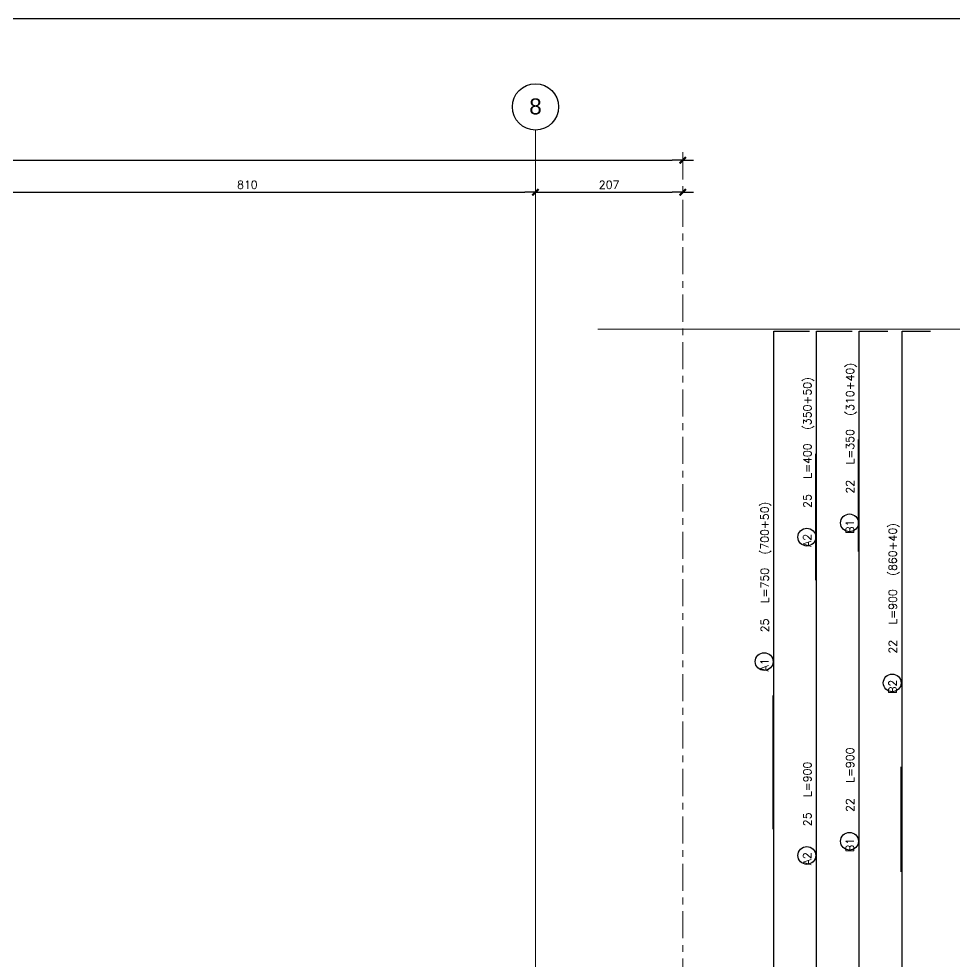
# Model space of a CAD drawing. Extents: x -9696 to 17719, y -11558 to 16829.
# Drawn here: x 2374 to 3689, y 2799 to 4123 of the extents above; entities that cross this region are included whole.
import ezdxf
from ezdxf.enums import TextEntityAlignment as Align

# ---------------------------------------------------------------- set-up
doc = ezdxf.new("R2010")
doc.units = 0
doc.header["$LTSCALE"] = 30
doc.header["$MEASUREMENT"] = 0
doc.linetypes.add("EJEE-E'$0$Grid Line", pattern=[2.2225, 1.27, -0.3175, 0.3175, -0.3175])
doc.layers.get('0').update_dxf_attribs({"linetype": 'CONTINUOUS'})
for name, color, linetype in [("EJEE-E'$0$RLA-COTAS1", 2, 'CONTINUOUS'), ("EJEE-E'$0$RLA-FE", 7, 'CONTINUOUS'), ('RLA-FORMATO', 7, 'CONTINUOUS')]:
    doc.layers.add(name, color=color, linetype=linetype)
for name, color, linetype, lineweight in [("EJEE-E'$0$RLA-EJE", 3, 'CONTINUOUS', 25), ("EJEE-E'$0$RLA-EJES", 1, 'CONTINUOUS', 9), ("EJEE-E'$0$RLA-NIVEL-1", 1, 'CONTINUOUS', 9), ("EJEE-E'$0$RLE-EJES-AUXILIAR", 10, "EJEE-E'$0$Grid Line", 15)]:
    doc.layers.add(name, color=color, linetype=linetype, lineweight=lineweight)
doc.styles.add("EJEE-E'$0$Arial_1", font='arial.ttf', dxfattribs={"height": 22.5})
doc.styles.add("EJEE-E'$0$RomanS", font='romans.shx', dxfattribs={"height": 11.25})
doc.dimstyles.new("EJEE-E'$0$ING-50", dxfattribs={"dimscale": 50, "dimtxt": 0.27, "dimasz": 0.3, "dimexe": 0, "dimexo": 0, "dimgap": 0.1, "dimtad": 1, "dimdec": 1, "dimzin": 12, "dimdsep": 46, "dimtxsty": "EJEE-E'$0$RomanS", "dimblk": "EJEE-E'$0$TICK1", "dimblk1": "EJEE-E'$0$TICK1", "dimblk2": "EJEE-E'$0$TICK1", "dimcen": 0.09, "dimclrd": 2, "dimclre": 1, "dimclrt": 3, "dimadec": 0, "dimazin": 0, "dimtfac": 1, "dimtdec": 0, "dimtix": 1, "dimtmove": 2, "dimatfit": 3, "dimldrblk": "EJEE-E'$0$TICK1", "dimfxl": 0, "dimfxlon": 1, "dimtolj": 1, "dimtzin": 0, "dimarcsym": 0})

# ---------------------------------------------------------------- blocks, each defined once
blk = doc.blocks.new("EJEE-E'$0$Grid - RLE-EJE-192293-EJE E-E_")
at = {"layer": "EJEE-E'$0$RLA-EJE"}
blk.add_circle((369.1, 1495.5), 32.5, dxfattribs=at)
blk = doc.blocks.new("EJEE-E'$0$TICK1")
at = {"color": 2}
for points in [[(0, 0), (-1, 0)], [(0, 0), (1, 0)]]:
    blk.add_lwpolyline(points, dxfattribs=at)
at = {"color": 2, "const_width": 0.2}
blk.add_lwpolyline([(-0.3, -0.3), (0.3, 0.3)], dxfattribs=at)
blk = doc.blocks.new("EJEE-E'$0$DIMBLOCK1-EJE E-E_")
at = {"layer": "EJEE-E'$0$RLA-COTAS1", "color": 2, "lineweight": -2, "transparency": 16777216}
blk.add_line((-1214.8, 1420.5), (1467.2, 1420.5), dxfattribs=at)
at = {"layer": "EJEE-E'$0$RLA-COTAS1", "color": 2, "lineweight": -2, "transparency": 16777216, "xscale": 15, "yscale": 15, "zscale": 15, "rotation": 180}
blk.add_blockref("EJEE-E'$0$TICK1", (-1229.8, 1420.5), dxfattribs=at)
at = {"layer": "EJEE-E'$0$RLA-COTAS1", "color": 2, "lineweight": -2, "transparency": 16777216, "xscale": 15, "yscale": 15, "zscale": 15}
blk.add_blockref("EJEE-E'$0$TICK1", (1482.2, 1420.5), dxfattribs=at)
at = {"layer": "EJEE-E'$0$RLA-COTAS1", "color": 3, "transparency": 16777216, "insert": (126.2, 1431.1), "char_height": 11.25, "attachment_point": 5, "style": "EJEE-E'$0$RomanS"}
blk.add_mtext('\\A1;2712', dxfattribs=at)
blk = doc.blocks.new("EJEE-E'$0$DIMBLOCK8-EJE E-E_")
at = {"layer": "EJEE-E'$0$RLA-COTAS1", "color": 2, "lineweight": -2, "transparency": 16777216}
blk.add_line((480.2, 1375.5), (1260.2, 1375.5), dxfattribs=at)
at = {"layer": "EJEE-E'$0$RLA-COTAS1", "color": 2, "lineweight": -2, "transparency": 16777216, "xscale": 15, "yscale": 15, "zscale": 15, "rotation": 180}
blk.add_blockref("EJEE-E'$0$TICK1", (465.2, 1375.5), dxfattribs=at)
at = {"layer": "EJEE-E'$0$RLA-COTAS1", "color": 2, "lineweight": -2, "transparency": 16777216, "xscale": 15, "yscale": 15, "zscale": 15}
blk.add_blockref("EJEE-E'$0$TICK1", (1275.2, 1375.5), dxfattribs=at)
at = {"layer": "EJEE-E'$0$RLA-COTAS1", "color": 3, "transparency": 16777216, "insert": (870.2, 1386.1), "char_height": 11.25, "attachment_point": 5, "style": "EJEE-E'$0$RomanS"}
blk.add_mtext('\\A1;810', dxfattribs=at)
blk = doc.blocks.new("EJEE-E'$0$DIMBLOCK9-EJE E-E_")
at = {"layer": "EJEE-E'$0$RLA-COTAS1", "color": 2, "lineweight": -2, "transparency": 16777216}
blk.add_line((1290.2, 1375.5), (1467.2, 1375.5), dxfattribs=at)
at = {"layer": "EJEE-E'$0$RLA-COTAS1", "color": 2, "lineweight": -2, "transparency": 16777216, "xscale": 15, "yscale": 15, "zscale": 15, "rotation": 180}
blk.add_blockref("EJEE-E'$0$TICK1", (1275.2, 1375.5), dxfattribs=at)
at = {"layer": "EJEE-E'$0$RLA-COTAS1", "color": 2, "lineweight": -2, "transparency": 16777216, "xscale": 15, "yscale": 15, "zscale": 15}
blk.add_blockref("EJEE-E'$0$TICK1", (1482.2, 1375.5), dxfattribs=at)
at = {"layer": "EJEE-E'$0$RLA-COTAS1", "color": 3, "transparency": 16777216, "insert": (1378.7, 1386.1), "char_height": 11.25, "attachment_point": 5, "style": "EJEE-E'$0$RomanS"}
blk.add_mtext('\\A1;207', dxfattribs=at)
blk = doc.blocks.new('*U109')
at = {"layer": "EJEE-E'$0$RLA-FE"}
for p, q in [((0, 0), (0, 0)), ((0, 0), (818.2, 0)), ((818.2, 0), (868.2, 0)), ((868.2, 0), (900, 0)), ((900, 0), (900, 0))]:
    blk.add_line(p, q, dxfattribs=at)
at = {"layer": "EJEE-E'$0$RLA-FE", "color": 2}
blk.add_circle((335.3, 13.8), 12.5, dxfattribs=at)
at = {"layer": "EJEE-E'$0$RLA-FE", "color": 3, "style": "EJEE-E'$0$RomanS", "flags": 8}
blk.add_attdef('LIN_FE', text='', height=11.2, dxfattribs=at).set_placement((339.8, 7.6), align=Align.RIGHT)
at = {"layer": "EJEE-E'$0$RLA-FE", "color": 3, "style": "EJEE-E'$0$RomanS"}
for tag, p, flags in [('IGUAL', (348.3, 7.7), 14), ('PHI', (365.6, 7.7), 14), ('DIAM', (376.4, 7.4), 12), ('MINUS', (398.5, 7.4), 13), ('MARK', (411.9, 7.4), 13), ('TEXTO_FE1', (417.4, 7.4), 8), ('TEXTO_FE2', (485.9, 7.5), 8), ('TIPO', (457.5, -75.7), 13), ('NVECES', (443.9, -94.6), 13), ('NUMFE', (446.8, -114.4), 13), ('NUM', (457.7, -133.3), 13)]:
    blk.add_attdef(tag, p, '', height=11.2, dxfattribs=dict(at, flags=flags))
blk = doc.blocks.new('*U114')
at = {"layer": "EJEE-E'$0$RLA-FE"}
for p, q in [((0, 0), (0, 0)), ((0, 0), (818.2, 0)), ((818.2, 0), (868.2, 0)), ((868.2, 0), (900, 0)), ((900, 0), (900, 0))]:
    blk.add_line(p, q, dxfattribs=at)
at = {"layer": "EJEE-E'$0$RLA-FE", "color": 2}
blk.add_circle((335.3, 13.8), 12.5, dxfattribs=at)
at = {"layer": "EJEE-E'$0$RLA-FE", "color": 3, "style": "EJEE-E'$0$RomanS", "flags": 8}
blk.add_attdef('LIN_FE', text='', height=11.2, dxfattribs=at).set_placement((339.8, 7.6), align=Align.RIGHT)
at = {"layer": "EJEE-E'$0$RLA-FE", "color": 3, "style": "EJEE-E'$0$RomanS"}
for tag, p, flags in [('IGUAL', (348.3, 7.7), 14), ('PHI', (365.6, 7.7), 14), ('DIAM', (376.4, 7.4), 12), ('MINUS', (398.5, 7.4), 13), ('MARK', (411.9, 7.4), 13), ('TEXTO_FE1', (417.4, 7.4), 8), ('TEXTO_FE2', (485.9, 7.5), 8), ('TIPO', (457.5, -75.7), 13), ('NVECES', (443.9, -94.6), 13), ('NUMFE', (446.8, -114.4), 13), ('NUM', (457.7, -133.3), 13)]:
    blk.add_attdef(tag, p, '', height=11.2, dxfattribs=dict(at, flags=flags))
blk = doc.blocks.new('*U102')
at = {"layer": "EJEE-E'$0$RLA-FE"}
for p, q in [((100, 0), (100, 0)), ((100, 0), (778.2, 0)), ((778.2, 0), (828.2, 0)), ((828.2, 0), (860, 0)), ((860, 0), (860, -40))]:
    blk.add_line(p, q, dxfattribs=at)
at = {"layer": "EJEE-E'$0$RLA-FE", "color": 2}
blk.add_circle((365.3, 13.8), 12.5, dxfattribs=at)
at = {"layer": "EJEE-E'$0$RLA-FE", "color": 3, "style": "EJEE-E'$0$RomanS", "flags": 8}
blk.add_attdef('LIN_FE', text='', height=11.2, dxfattribs=at).set_placement((369.8, 7.6), align=Align.RIGHT)
at = {"layer": "EJEE-E'$0$RLA-FE", "color": 3, "style": "EJEE-E'$0$RomanS"}
for tag, p, flags in [('IGUAL', (378.3, 7.7), 14), ('PHI', (395.6, 7.7), 14), ('DIAM', (406.4, 7.4), 12), ('MINUS', (428.5, 7.4), 13), ('MARK', (441.9, 7.4), 13), ('TEXTO_FE1', (447.4, 7.4), 8), ('TEXTO_FE2', (515.9, 7.5), 8), ('TIPO', (487.5, -75.7), 13), ('NVECES', (473.9, -94.6), 13), ('NUMFE', (476.8, -114.4), 13), ('NUM', (487.7, -133.3), 13)]:
    blk.add_attdef(tag, p, '', height=11.2, dxfattribs=dict(at, flags=flags))
blk = doc.blocks.new('*U100')
at = {"layer": "EJEE-E'$0$RLA-FE", "color": 6}
blk.add_line((0, 1), (147.5, 1), dxfattribs=at)
at = {"layer": "EJEE-E'$0$RLA-FE", "color": 3, "style": "EJEE-E'$0$RomanS", "flags": 8}
for tag, p in [('(', (59.4, 9.1)), ('EMP', (78.4, 9.1)), (')', (97.7, 9.1))]:
    blk.add_attdef(tag, text='', height=11.2, dxfattribs=at).set_placement(p, align=Align.CENTER)
blk = doc.blocks.new('*U110')
at = {"layer": "EJEE-E'$0$RLA-FE"}
for p, q in [((0, 0), (0, 0)), ((0, 0), (818.2, 0)), ((818.2, 0), (868.2, 0)), ((868.2, 0), (900, 0)), ((900, 0), (900, 0))]:
    blk.add_line(p, q, dxfattribs=at)
at = {"layer": "EJEE-E'$0$RLA-FE", "color": 2}
blk.add_circle((335.3, 13.8), 12.5, dxfattribs=at)
at = {"layer": "EJEE-E'$0$RLA-FE", "color": 3, "style": "EJEE-E'$0$RomanS", "flags": 8}
blk.add_attdef('LIN_FE', text='', height=11.2, dxfattribs=at).set_placement((339.8, 7.6), align=Align.RIGHT)
at = {"layer": "EJEE-E'$0$RLA-FE", "color": 3, "style": "EJEE-E'$0$RomanS"}
for tag, p, flags in [('IGUAL', (348.3, 7.7), 14), ('PHI', (365.6, 7.7), 14), ('DIAM', (376.4, 7.4), 12), ('MINUS', (398.5, 7.4), 13), ('MARK', (411.9, 7.4), 13), ('TEXTO_FE1', (417.4, 7.4), 8), ('TEXTO_FE2', (485.9, 7.5), 8), ('TIPO', (457.5, -75.7), 13), ('NVECES', (443.9, -94.6), 13), ('NUMFE', (446.8, -114.4), 13), ('NUM', (457.7, -133.3), 13)]:
    blk.add_attdef(tag, p, '', height=11.2, dxfattribs=dict(at, flags=flags))
blk = doc.blocks.new('*U111')
at = {"layer": "EJEE-E'$0$RLA-FE"}
for p, q in [((0, 0), (0, 0)), ((0, 0), (618.2, 0)), ((618.2, 0), (668.2, 0)), ((668.2, 0), (700, 0)), ((700, 0), (700, -50))]:
    blk.add_line(p, q, dxfattribs=at)
at = {"layer": "EJEE-E'$0$RLA-FE", "color": 2}
blk.add_circle((235.3, 13.8), 12.5, dxfattribs=at)
at = {"layer": "EJEE-E'$0$RLA-FE", "color": 3, "style": "EJEE-E'$0$RomanS", "flags": 8}
blk.add_attdef('LIN_FE', text='', height=11.2, dxfattribs=at).set_placement((239.8, 7.6), align=Align.RIGHT)
at = {"layer": "EJEE-E'$0$RLA-FE", "color": 3, "style": "EJEE-E'$0$RomanS"}
for tag, p, flags in [('IGUAL', (248.3, 7.7), 14), ('PHI', (265.6, 7.7), 14), ('DIAM', (276.4, 7.4), 12), ('MINUS', (298.5, 7.4), 13), ('MARK', (311.9, 7.4), 13), ('TEXTO_FE1', (317.4, 7.4), 8), ('TEXTO_FE2', (385.9, 7.5), 8), ('TIPO', (357.5, -75.7), 13), ('NVECES', (343.9, -94.6), 13), ('NUMFE', (346.8, -114.4), 13), ('NUM', (357.7, -133.3), 13)]:
    blk.add_attdef(tag, p, '', height=11.2, dxfattribs=dict(at, flags=flags))
blk = doc.blocks.new('*U112')
at = {"layer": "EJEE-E'$0$RLA-FE", "color": 6}
blk.add_line((0, 1), (187.5, 1), dxfattribs=at)
at = {"layer": "EJEE-E'$0$RLA-FE", "color": 3, "style": "EJEE-E'$0$RomanS", "flags": 8}
for tag, p in [('(', (79.4, 9.1)), ('EMP', (98.4, 9.1)), (')', (117.7, 9.1))]:
    blk.add_attdef(tag, text='', height=11.2, dxfattribs=at).set_placement(p, align=Align.CENTER)
blk = doc.blocks.new('*U68')
at = {"layer": "EJEE-E'$0$RLA-FE"}
for p, q in [((0, 0), (0, 0)), ((0, 0), (268.2, 0)), ((268.2, 0), (318.2, 0)), ((318.2, 0), (350, 0)), ((350, 0), (350, -50))]:
    blk.add_line(p, q, dxfattribs=at)
at = {"layer": "EJEE-E'$0$RLA-FE", "color": 2}
blk.add_circle((60.3, 13.8), 12.5, dxfattribs=at)
at = {"layer": "EJEE-E'$0$RLA-FE", "color": 3, "style": "EJEE-E'$0$RomanS", "flags": 8}
blk.add_attdef('LIN_FE', text='', height=11.2, dxfattribs=at).set_placement((64.8, 7.6), align=Align.RIGHT)
at = {"layer": "EJEE-E'$0$RLA-FE", "color": 3, "style": "EJEE-E'$0$RomanS"}
for tag, p, flags in [('IGUAL', (73.3, 7.7), 14), ('PHI', (90.6, 7.7), 14), ('DIAM', (101.4, 7.4), 12), ('MINUS', (123.5, 7.4), 13), ('MARK', (136.9, 7.4), 13), ('TEXTO_FE1', (142.4, 7.4), 8), ('TEXTO_FE2', (210.9, 7.5), 8), ('TIPO', (182.5, -75.7), 13), ('NVECES', (168.9, -94.6), 13), ('NUMFE', (171.8, -114.4), 13), ('NUM', (182.7, -133.3), 13)]:
    blk.add_attdef(tag, p, '', height=11.2, dxfattribs=dict(at, flags=flags))
blk = doc.blocks.new('*U113')
at = {"layer": "EJEE-E'$0$RLA-FE", "color": 6}
blk.add_line((0, 1), (177.5, 1), dxfattribs=at)
at = {"layer": "EJEE-E'$0$RLA-FE", "color": 3, "style": "EJEE-E'$0$RomanS", "flags": 8}
for tag, p in [('(', (74.4, 9.1)), ('EMP', (93.4, 9.1)), (')', (112.7, 9.1))]:
    blk.add_attdef(tag, text='', height=11.2, dxfattribs=at).set_placement(p, align=Align.CENTER)
blk = doc.blocks.new('*U69')
at = {"layer": "EJEE-E'$0$RLA-FE"}
for p, q in [((0, 0), (0, 0)), ((0, 0), (228.2, 0)), ((228.2, 0), (278.2, 0)), ((278.2, 0), (310, 0)), ((310, 0), (310, -40))]:
    blk.add_line(p, q, dxfattribs=at)
at = {"layer": "EJEE-E'$0$RLA-FE", "color": 2}
blk.add_circle((40.3, 13.8), 12.5, dxfattribs=at)
at = {"layer": "EJEE-E'$0$RLA-FE", "color": 3, "style": "EJEE-E'$0$RomanS", "flags": 8}
blk.add_attdef('LIN_FE', text='', height=11.2, dxfattribs=at).set_placement((44.8, 7.6), align=Align.RIGHT)
at = {"layer": "EJEE-E'$0$RLA-FE", "color": 3, "style": "EJEE-E'$0$RomanS"}
for tag, p, flags in [('IGUAL', (53.3, 7.7), 14), ('PHI', (70.6, 7.7), 14), ('DIAM', (81.4, 7.4), 12), ('MINUS', (103.5, 7.4), 13), ('MARK', (116.9, 7.4), 13), ('TEXTO_FE1', (122.4, 7.4), 8), ('TEXTO_FE2', (190.9, 7.5), 8), ('TIPO', (162.5, -75.7), 13), ('NVECES', (148.9, -94.6), 13), ('NUMFE', (151.8, -114.4), 13), ('NUM', (162.7, -133.3), 13)]:
    blk.add_attdef(tag, p, '', height=11.2, dxfattribs=dict(at, flags=flags))
blk = doc.blocks.new('*U115')
at = {"layer": "EJEE-E'$0$RLA-FE", "color": 6}
blk.add_line((0, 1), (157.5, 1), dxfattribs=at)
at = {"layer": "EJEE-E'$0$RLA-FE", "color": 3, "style": "EJEE-E'$0$RomanS", "flags": 8}
for tag, p in [('(', (64.4, 9.1)), ('EMP', (83.4, 9.1)), (')', (102.7, 9.1))]:
    blk.add_attdef(tag, text='', height=11.2, dxfattribs=at).set_placement(p, align=Align.CENTER)
blk = doc.blocks.new("EJEE-E'")
at = {"layer": "EJEE-E'$0$RLA-EJES"}
blk.add_line((1275.18, -1058.31), (1275.18, 1463), dxfattribs=at)
at = {"layer": "EJEE-E'$0$RLA-NIVEL-1"}
blk.add_line((1363, 1183), (2043.94, 1183), dxfattribs=at)
at = {"layer": "EJEE-E'$0$RLE-EJES-AUXILIAR"}
blk.add_line((1482.18, -539.92), (1482.18, 1436.08), dxfattribs=at)
at = {"layer": "EJEE-E'$0$RLA-EJE"}
blk.add_blockref("EJEE-E'$0$Grid - RLE-EJE-192293-EJE E-E_", (906.07, 0), dxfattribs=at)
at = {"layer": "EJEE-E'$0$RLA-FE"}
ref = blk.add_blockref('*U111', (1610.41, 480.5), dxfattribs=dict(at, rotation=90))
ref.add_attrib('DIAM', '25', (1602.97, 756.95), dxfattribs={"color": 3, "height": 11.25, "rotation": 90, "style": "EJEE-E'$0$RomanS"})
ref.add_attrib('LIN_FE', 'A1', dxfattribs={"color": 3, "height": 11.25, "rotation": 90, "style": "EJEE-E'$0$RomanS"}).set_placement((1602.85, 720.28), align=Align.RIGHT)
ref.add_attrib('TEXTO_FE1', 'L=750', (1602.97, 797.89), dxfattribs={"color": 3, "height": 11.25, "rotation": 90, "style": "EJEE-E'$0$RomanS"})
ref.add_attrib('TEXTO_FE2', '(700+50)', (1602.95, 866.39), dxfattribs={"color": 3, "height": 11.25, "rotation": 90, "style": "EJEE-E'$0$RomanS"})
ref = blk.add_blockref('*U68', (1670.41, 830.5), dxfattribs=dict(at, rotation=90))
ref.add_attrib('DIAM', '25', (1662.97, 931.95), dxfattribs={"color": 3, "height": 11.25, "rotation": 90, "style": "EJEE-E'$0$RomanS"})
ref.add_attrib('LIN_FE', 'A2', dxfattribs={"color": 3, "height": 11.25, "rotation": 90, "style": "EJEE-E'$0$RomanS"}).set_placement((1662.85, 895.28), align=Align.RIGHT)
ref.add_attrib('TEXTO_FE1', 'L=400', (1662.97, 972.89), dxfattribs={"color": 3, "height": 11.25, "rotation": 90, "style": "EJEE-E'$0$RomanS"})
ref.add_attrib('TEXTO_FE2', '(350+50)', (1662.95, 1041.39), dxfattribs={"color": 3, "height": 11.25, "rotation": 90, "style": "EJEE-E'$0$RomanS"})
ref = blk.add_blockref('*U69', (1730.41, 870.5), dxfattribs=dict(at, rotation=90))
ref.add_attrib('DIAM', '22', (1722.97, 951.95), dxfattribs={"color": 3, "height": 11.25, "rotation": 90, "style": "EJEE-E'$0$RomanS"})
ref.add_attrib('LIN_FE', 'B1', dxfattribs={"color": 3, "height": 11.25, "rotation": 90, "style": "EJEE-E'$0$RomanS"}).set_placement((1722.85, 915.28), align=Align.RIGHT)
ref.add_attrib('TEXTO_FE1', 'L=350', (1722.97, 992.89), dxfattribs={"color": 3, "height": 11.25, "rotation": 90, "style": "EJEE-E'$0$RomanS"})
ref.add_attrib('TEXTO_FE2', '(310+40)', (1722.95, 1061.39), dxfattribs={"color": 3, "height": 11.25, "rotation": 90, "style": "EJEE-E'$0$RomanS"})
ref = blk.add_blockref('*U102', (1790.41, 320.5), dxfattribs=dict(at, rotation=90))
ref.add_attrib('DIAM', '22', (1782.97, 726.95), dxfattribs={"color": 3, "height": 11.25, "rotation": 90, "style": "EJEE-E'$0$RomanS"})
ref.add_attrib('LIN_FE', 'B2', dxfattribs={"color": 3, "height": 11.25, "rotation": 90, "style": "EJEE-E'$0$RomanS"}).set_placement((1782.85, 690.28), align=Align.RIGHT)
ref.add_attrib('TEXTO_FE1', 'L=900', (1782.97, 767.89), dxfattribs={"color": 3, "height": 11.25, "rotation": 90, "style": "EJEE-E'$0$RomanS"})
ref.add_attrib('TEXTO_FE2', '(860+40)', (1782.95, 836.39), dxfattribs={"color": 3, "height": 11.25, "rotation": 90, "style": "EJEE-E'$0$RomanS"})
ref = blk.add_blockref('*U110', (1730.41, 128), dxfattribs=dict(at, rotation=90))
ref.add_attrib('DIAM', '22', (1722.97, 504.45), dxfattribs={"color": 3, "height": 11.25, "rotation": 90, "style": "EJEE-E'$0$RomanS"})
ref.add_attrib('LIN_FE', 'B1', dxfattribs={"color": 3, "height": 11.25, "rotation": 90, "style": "EJEE-E'$0$RomanS"}).set_placement((1722.85, 467.78), align=Align.RIGHT)
ref.add_attrib('TEXTO_FE1', 'L=900', (1722.97, 545.39), dxfattribs={"color": 3, "height": 11.25, "rotation": 90, "style": "EJEE-E'$0$RomanS"})
at = {"layer": "EJEE-E'$0$RLA-FE", "rotation": 90}
for name, p in [('*U115', (1730.41, 870.5)), ('*U113', (1670.41, 830.5)), ('*U112', (1610.41, 480.5)), ('*U100', (1790.41, 420.5))]:
    blk.add_blockref(name, p, dxfattribs=at)
at = {"layer": "EJEE-E'$0$RLA-FE"}
ref = blk.add_blockref('*U110', (1670.41, 108), dxfattribs=dict(at, rotation=90))
ref.add_attrib('DIAM', '25', (1662.97, 484.45), dxfattribs={"color": 3, "height": 11.25, "rotation": 90, "style": "EJEE-E'$0$RomanS"})
ref.add_attrib('LIN_FE', 'A2', dxfattribs={"color": 3, "height": 11.25, "rotation": 90, "style": "EJEE-E'$0$RomanS"}).set_placement((1662.85, 447.78), align=Align.RIGHT)
ref.add_attrib('TEXTO_FE1', 'L=900', (1662.97, 525.39), dxfattribs={"color": 3, "height": 11.25, "rotation": 90, "style": "EJEE-E'$0$RomanS"})
ref = blk.add_blockref('*U109', (1610.41, -232), dxfattribs=dict(at, rotation=90))
ref.add_attrib('DIAM', '25', (1602.97, 144.45), dxfattribs={"color": 3, "height": 11.25, "rotation": 90, "style": "EJEE-E'$0$RomanS"})
ref.add_attrib('LIN_FE', 'A1', dxfattribs={"color": 3, "height": 11.25, "rotation": 90, "style": "EJEE-E'$0$RomanS"}).set_placement((1602.85, 107.78), align=Align.RIGHT)
ref.add_attrib('TEXTO_FE1', 'L=1000', (1602.97, 185.39), dxfattribs={"color": 3, "height": 11.25, "rotation": 90, "style": "EJEE-E'$0$RomanS"})
ref = blk.add_blockref('*U114', (1790.41, -332), dxfattribs=dict(at, rotation=90))
ref.add_attrib('DIAM', '22', (1782.97, 44.45), dxfattribs={"color": 3, "height": 11.25, "rotation": 90, "style": "EJEE-E'$0$RomanS"})
ref.add_attrib('LIN_FE', 'B2', dxfattribs={"color": 3, "height": 11.25, "rotation": 90, "style": "EJEE-E'$0$RomanS"}).set_placement((1782.85, 7.78), align=Align.RIGHT)
ref.add_attrib('TEXTO_FE1', 'L=800', (1782.97, 85.39), dxfattribs={"color": 3, "height": 11.25, "rotation": 90, "style": "EJEE-E'$0$RomanS"})
at = {"layer": "EJEE-E'$0$RLA-EJE", "color": 5, "insert": (1275.18, 1507.45), "char_height": 22.5, "width": 20.9352, "attachment_point": 2, "line_spacing_factor": 0.941778, "style": "EJEE-E'$0$Arial_1"}
blk.add_mtext('8', dxfattribs=at)
at = {"layer": "EJEE-E'$0$RLA-COTAS1"}
for base, p1, p2, picture, middle in [((1482.18, 1420.52), (-1229.82, 1425.52), (1482.18, 1425.52), "EJEE-E'$0$DIMBLOCK1-EJE E-E_", (126.18, 1431.14)), ((1275.18, 1375.52), (465.2, 1380.52), (1275.18, 1380.52), "EJEE-E'$0$DIMBLOCK8-EJE E-E_", (870.19, 1386.14)), ((1482.18, 1375.52), (1275.18, 1380.52), (1482.18, 1380.52), "EJEE-E'$0$DIMBLOCK9-EJE E-E_", (1378.68, 1386.14))]:
    dim = blk.add_linear_dim(base=base, p1=p1, p2=p2, dimstyle="EJEE-E'$0$ING-50", override={"dimexe": 0, "dimexo": 0, "dimdec": 1, "dimfxl": 0, "dimfxlon": 1}, dxfattribs=at)
    dim.commit()
    dim.dimension.update_dxf_attribs({"geometry": picture, "text_midpoint": middle})

msp = doc.modelspace()

# ---------------------------------------------------------------- linework, layer by layer
at = {"layer": 'RLA-FORMATO', "color": 6, "linetype": 'Continuous'}
msp.add_line((5686.9, 4123.1), (-58.1, 4123.1), dxfattribs=at)

# ---------------------------------------------------------------- block references
msp.add_blockref("EJEE-E'", (1824.9, 2503.8))

doc.saveas('drawing.dxf')
